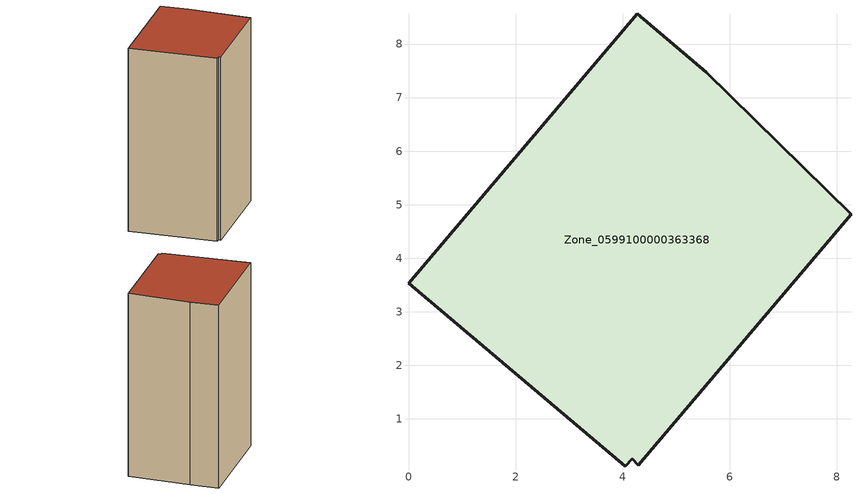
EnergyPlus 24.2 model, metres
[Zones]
Zone_0599100000363368
 floor ground (C_G): 0,3.53 4.27,8.57 5.57,7.47 8.27,4.82 4.29,0.13 4.18,0.25 4.05,0.11 z0.07
 wall outside (C_F): 4.27,8.57 0,3.53 4.05,0.11 4.18,0.25 4.29,0.13 8.27,4.82 5.57,7.47 4.27,8.57 z0.07:11.38
 roof outside (C_R): 8.27,4.82 5.57,7.47 4.27,8.57 0,3.53 4.05,0.11 4.18,0.25 4.29,0.13 z11.38
[BUILDING]
Pand.0599100000363368: North Axis=0; Terrain=City; Loads Convergence Tolerance Value=0.04; Temperature Convergence Tolerance Value=0.4; Solar Distribution=FullExterior; Maximum Number of Warmup Days=25; Minimum Number of Warmup Days=1
[Site:Location]
Rotterdam.The.Hague.AP_ZH_NLD Design_Conditions: Latitude=51.96; Longitude=4.45; Time Zone=1; Elevation=-4.5
[SITE:GROUNDTEMPERATURE:BUILDINGSURFACE]
18, 18, 18, 18, 18, 18, 18, 18, 18, 18, 18, 18
[MATERIAL] Thermal Absorptance=0.9; Solar Absorptance=0.7; Visible Absorptance=0.7
Name | Roughness | Thickness | Conductivity | Density | Specific Heat
G.TI.1992-2005 | MediumSmooth | 0.15 | 0.06 | 540 | 1210
F.TI.1992-2005 | Rough | 0.3 | 0.12 | 1920 | 840
R.TI.1992-2005 | MediumRough | 0.2 | 0.08 | 1500 | 1000
[CONSTRUCTION]
C_G: G.TI.1992-2005
C_F: F.TI.1992-2005
C_R: R.TI.1992-2005
[ZONE]
Zone_0599100000363368: Type=1; Multiplier=1; Ceiling Height=Autocalculate; Volume=Autocalculate; Floor Area=autocalculate; Part of Total Floor Area=Yes
[ZONEINFILTRATION:DESIGNFLOWRATE]
Infil_Zone_0599100000363368: Zone or ZoneList or Space or SpaceList=Zone_0599100000363368; Schedule=AlwaysOn; Design Flow Rate Calculation Method=Flow/Area; Flow Rate per Floor Area=0.0015; Constant Term Coefficient=1; Temperature Term Coefficient=0; Velocity Term Coefficient=0; Velocity Squared Term Coefficient=0
[HVACTEMPLATE:ZONE:IDEALLOADSAIRSYSTEM]
Zone_0599100000363368: Maximum Heating Supply Air Temperature=50; Minimum Cooling Supply Air Temperature=13; Maximum Heating Supply Air Humidity Ratio=0.0156; Minimum Cooling Supply Air Humidity Ratio=0.0077; Heating Limit=NoLimit; Cooling Limit=NoLimit; Dehumidification Control Type=ConstantSensibleHeatRatio; Cooling Sensible Heat Ratio=0.7; Dehumidification Setpoint=60; Humidification Control Type=None; Humidification Setpoint=30; Outdoor Air Method=None; Outdoor Air Flow Rate per Person=0.00944; Outdoor Air Flow Rate per Zone Floor Area=0; Outdoor Air Flow Rate per Zone=0; Demand Controlled Ventilation Type=None; Outdoor Air Economizer Type=NoEconomizer; Heat Recovery Type=None; Sensible Heat Recovery Effectiveness=0.7; Latent Heat Recovery Effectiveness=0.65
[ZONECONTROL:THERMOSTAT]
ThermostatControl_Zone_0599100000363368: Zone or ZoneList=Zone_0599100000363368; Control Type Schedule=DualSetpointControlType; Control 1=Thermostat_Zone_0599100000363368; Temperature Difference Between Cutout And Setpoint=0
[THERMOSTATSETPOINT:DUALSETPOINT]
Thermostat_Zone_0599100000363368: Heating Setpoint Temperature Schedule=HeatingSetpoint_Zone_0599100000363368; Cooling Setpoint Temperature Schedule=CoolingSetpoint_Zone_0599100000363368
[SCHEDULE:COMPACT]
HeatingSetpoint_Zone_0599100000363368: Through: 12/31, For: AllDays, Until: 24:00, 21
CoolingSetpoint_Zone_0599100000363368: Through: 12/31, For: AllDays, Until: 24:00, 24
DualSetpointControlType: Through: 12/31, For: AllDays, Until: 24:00, 4
AlwaysOn: Through: 12/31, For: AllDays, Until: 24:00, 1
